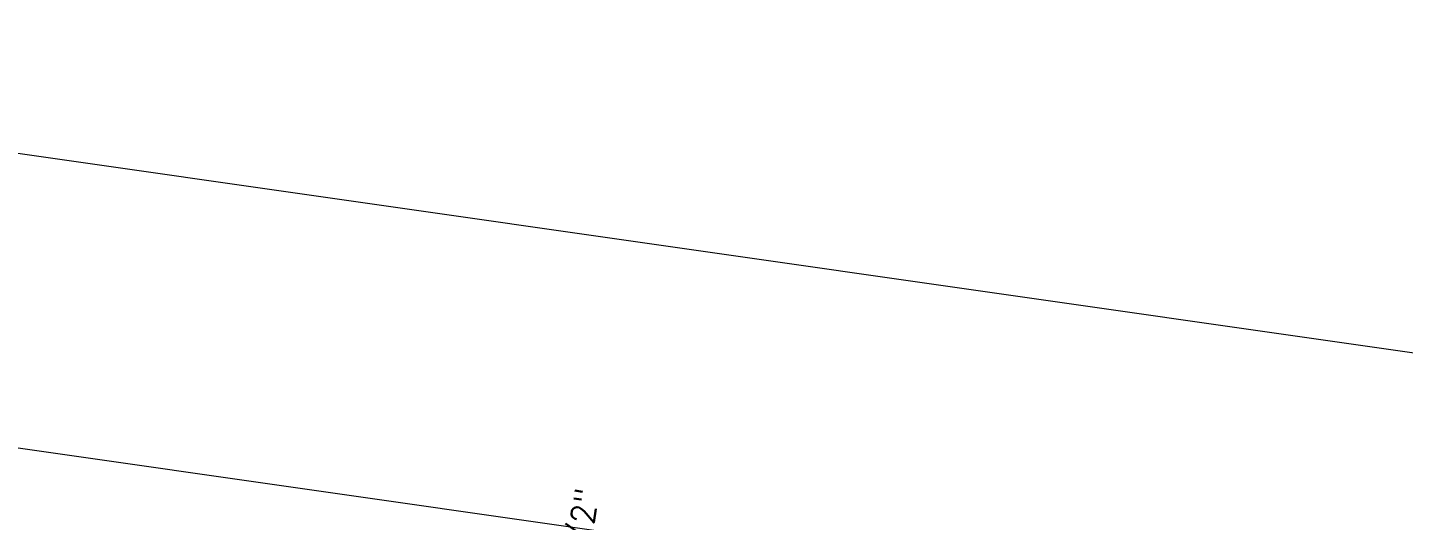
# Model space of a CAD drawing. Header units: millimetres. Extents: x -361192058 to 101130107379, y -14071650034 to 19218552450.
# Drawn here: x -126433 to -125350, y 39769 to 40158 of the extents above; entities that cross this region are included whole.
import ezdxf
from ezdxf.enums import TextEntityAlignment as Align

# ---------------------------------------------------------------- set-up
doc = ezdxf.new("R2010")
doc.units = ezdxf.units.MM
doc.header["$LTSCALE"] = 0.5
doc.layers.add('02', color=2, linetype='Continuous')
doc.layers.add('APBAN', color=4, linetype='Continuous')
doc.styles.add('COTAS', font='romans.shx')
doc.styles.get("Standard").update_dxf_attribs({"font": 'txt.shx', "height": 0.12})

# ---------------------------------------------------------------- blocks, each defined once
blk = doc.blocks.new('APROVADO QUADRA 21.2 MBVII')
at = {"lineweight": 18}
for points in [[(3864.724, 2317.733), (4064.639, 2317.733), (4064.639, 2159.841), (3864.724, 2159.841)], [(4114.826, 2317.733), (4314.741, 2317.733), (4314.741, 2159.841), (4114.826, 2159.841)]]:
    blk.add_lwpolyline(points, close=True, dxfattribs=at)
at = {"color": 0, "lineweight": 13, "flags": 8}
for p in [(4700.725, 2280.113), (4699.574, 2277.896), (4702.355, 2276.195), (4703.672, 2274.085), (4699.844, 2272.219), (4703.049, 2270.137), (4703.088, 2267.98), (4700.652, 2261.522), (4700.701, 2257.159)]:
    blk.add_attdef('NIVEL', p, '', height=0.075, dxfattribs=at)
for rotation, width, p in [(90, 0.8, (4700.821, 2275.752)), (270, 0.6, (4703.844, 2274.902)), (90, 0.8, (4701.557, 2268.502)), (180, 0.6, (4651.182, 2236.193))]:
    blk.add_attdef('$PORTA', text='', height=0.09, rotation=rotation, dxfattribs=dict(at, width=width)).set_placement(p, align=Align.MIDDLE)
for p in [(4654.176, 2240.463), (4648.499, 2240.192), (4633.439, 2239.336), (4637.801, 2239.384), (4656.392, 2239.312), (4652.475, 2237.682), (4644.26, 2236.949), (4646.417, 2236.988), (4650.365, 2236.365)]:
    blk.add_attdef('NIVEL', p, '', height=0.075, rotation=270, dxfattribs=at)
at = {"color": 0, "lineweight": 13, "width": 0.8, "flags": 8}
for p in [(4652.032, 2239.216), (4644.782, 2238.479)]:
    blk.add_attdef('$PORTA', text='', height=0.09, dxfattribs=at).set_placement(p, align=Align.MIDDLE)
at = {"layer": 'APBAN', "lineweight": 18, "insert": (4024.077, 2274.784), "char_height": 0.30938, "attachment_point": 4, "style": 'COTAS'}
blk.add_mtext('REGISTRO DE\\PGAVETA %%C 1 1/2"', dxfattribs=at)

msp = doc.modelspace()

# ---------------------------------------------------------------- block references
at = {"layer": '02', "color": 0, "lineweight": 30, "xscale": -4.574818403918471, "yscale": -59.40450511825884, "zscale": 4.574818403918471, "rotation": 261.8606972171988}
msp.add_blockref('APROVADO QUADRA 21.2 MBVII', (5129.041, 2225.201), dxfattribs=at)

doc.saveas('drawing.dxf')
